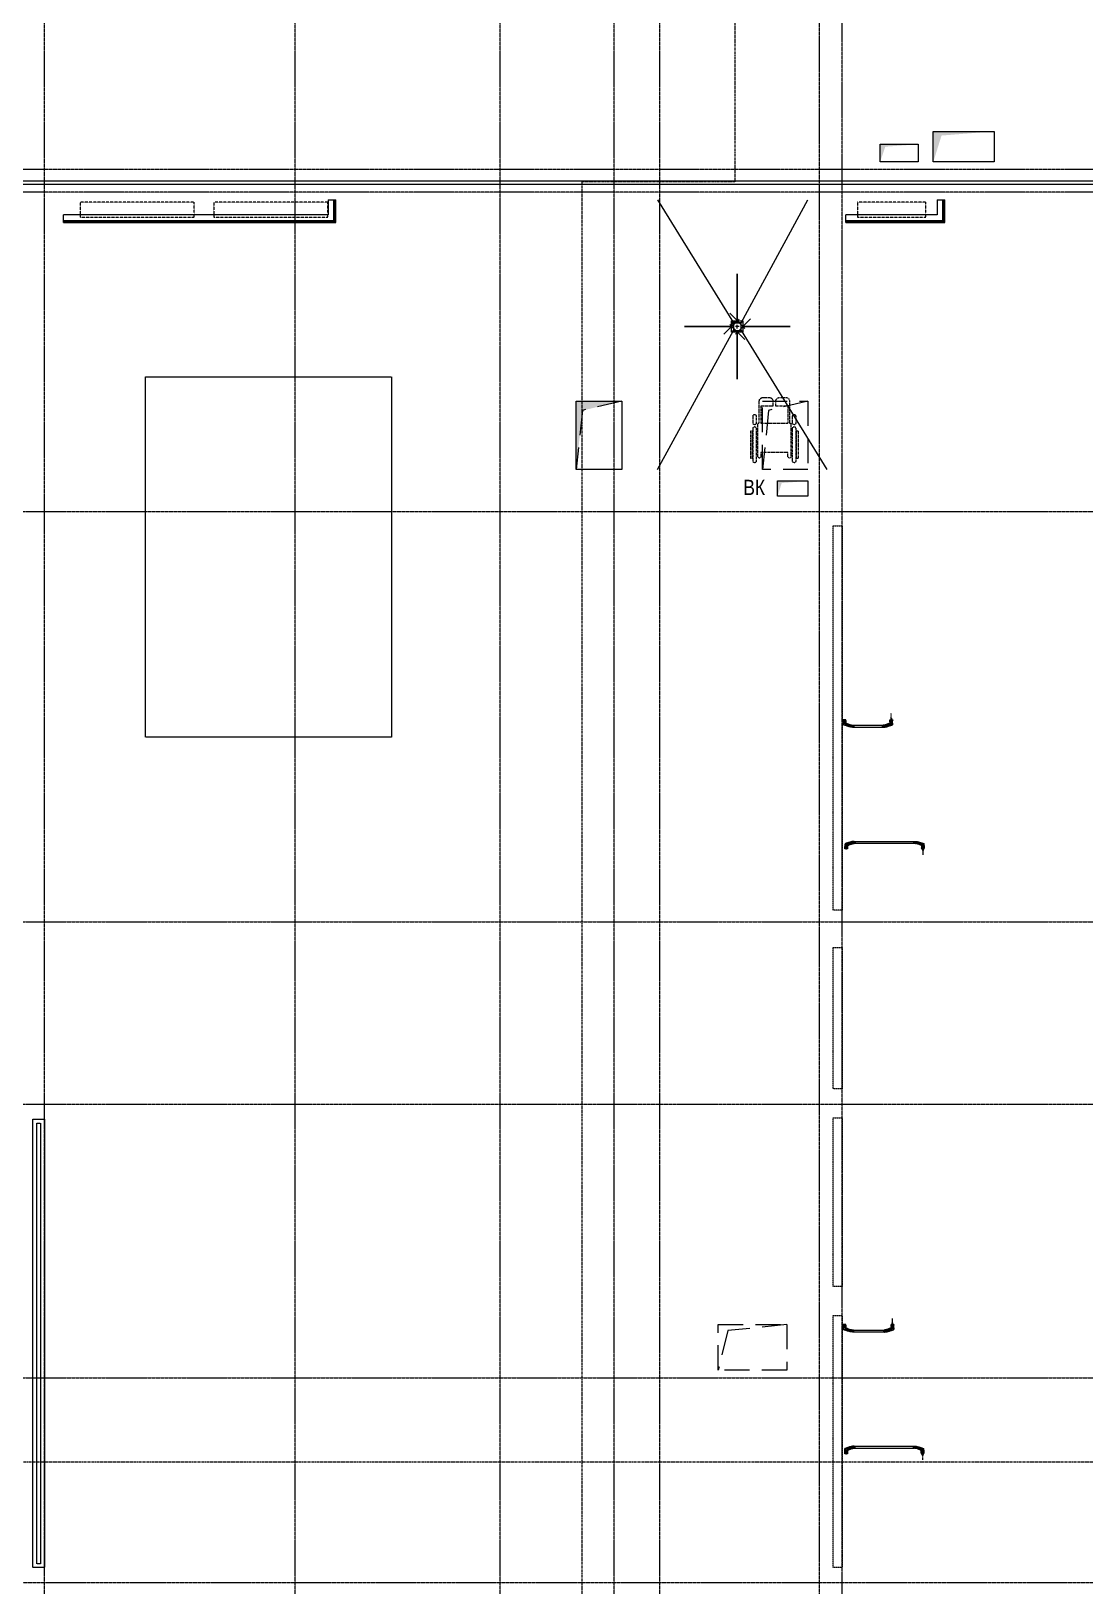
# Model space of a CAD drawing. Header units: millimetres. Extents: x -231292 to 573618, y -153144 to 564035.
# Drawn here: x -133450 to -119580, y 237355 to 257815 of the extents above; entities that cross this region are included whole.
import ezdxf

# ---------------------------------------------------------------- set-up
doc = ezdxf.new("R2010")
doc.units = ezdxf.units.MM
for name, pattern in [('( Hidden )', [0.375, 0.25, -0.125]), ('CENTER2', [28.575, 19.05, -3.175, 3.175, -3.175]), ('CENTERLINE', [30, 12, -1.5, 3, -1.5, 12]), ('DASHED', [19.05, 12.7, -6.35]), ('HIDDEN', [9.525, 6.35, -3.175]), ('HIDDEN2', [4.7625, 3.175, -1.5875])]:
    doc.linetypes.add(name, pattern=pattern)
doc.layers.get('0').update_dxf_attribs({"color": 250})
for name, color, linetype, lineweight in [('АИ_Сантехника', 250, 'Continuous', 0), ('АР_Двери_внутренние_антипаника', 250, 'Continuous', 0), ('АР_Кровля_разуклонка', 250, 'Continuous', 9), ('АР_Отопительные приборы', 250, 'HIDDEN2', 0), ('АР_Разрезы марка', 250, 'Continuous', 13), ('АР_Сантехника_МГН', 250, 'Continuous', 0), ('АР_Стены кирпич_над проемом', 250, 'Continuous', 20), ('ВК_Шахты', 5, 'Continuous', 9), ('ДШ_КР', 130, 'Continuous', 35), ('Зашивки ГКЛ на всю высоту', 250, 'Continuous', 0), ('ОВ_Классы', 250, 'Continuous', 0), ('ОВ_Шахты', 250, 'Continuous', 5), ('ПБ_Шторы', 250, 'Continuous', 5), ('РД_Оси_100', 250, 'Continuous', 0), ('РД_Разуклонка к трапам', 124, 'Continuous', 0)]:
    doc.layers.add(name, color=color, linetype=linetype, lineweight=lineweight)
doc.styles.add('style1', font='ARIALN.TTF')
doc.dimstyles.new('scale_100', dxfattribs={"dimtxt": 200, "dimasz": 125, "dimexe": 60, "dimexo": 100, "dimgap": 30, "dimtad": 1, "dimdec": 0, "dimdsep": 46, "dimtxsty": 'style1', "dimblk": 'OBLIQUE', "dimcen": 150, "dimdle": 60, "dimclrd": 256, "dimclre": 256, "dimclrt": 256, "dimadec": 0, "dimazin": 0, "dimtfac": 1, "dimtdec": 0, "dimtmove": 1, "dimatfit": 3, "dimldrblk": 'OBLIQUE', "dimfxl": 1, "dimtolj": 1, "dimtzin": 0, "dimarcsym": 0})

# ---------------------------------------------------------------- blocks, each defined once
blk = doc.blocks.new('СОШ_2200_АР_ОСИ_М100_28.05.24')
at = {"layer": 'РД_Оси_100', "linetype": 'CENTER2'}
for p, q in [((88500, -6155), (88500, 139938.679)), ((91800, -6155), (91800, 139938.679)), ((94500, -6155), (94500, 139938.679)), ((96000, -6155), (96000, 139938.679)), ((-5954.958, 96300), (119910, 96300)), ((-5954.958, 90900), (119910, 90900)), ((-5954.958, 88500), (119910, 88500)), ((-5954.958, 84900), (119910, 84900)), ((119910, 82200), (-5954.958, 82200))]:
    blk.add_line(p, q, dxfattribs=at)
for points in [[(96600, -6155), (96600, 139938.679)], [(98700, -6194.98), (98700, 139538.679), (98550, 139938.679)], [(99000, -6195.83), (99000, 139538.679), (99150, 139938.679)], [(119910, 100950), (119410, 100800), (-5454.958, 100800), (-5954.958, 100950)], [(119910, 100350), (119410, 100500), (-5454.958, 100500), (-5954.958, 100350)]]:
    blk.add_lwpolyline(points, dxfattribs=at)
blk = doc.blocks.new('otv')
at = {"linetype": 'Continuous'}
blk.add_lwpolyline([(0, -1), (0, 0), (1, 0), (1, -1)], close=True, dxfattribs=at)
blk.add_solid([(0, -1), (0, 0), (0.135, -0.137), (1, 0)], dxfattribs=at)
blk = doc.blocks.new('otv пунктир')
at = {"linetype": 'HIDDEN', "ltscale": 0.07}
blk.add_lwpolyline([(0, 0), (0, 1), (1, 1), (1, 0)], close=True, dxfattribs=at)
blk.add_lwpolyline([(0, 1), (0.135, 0.137), (1, 0)], dxfattribs=at)
blk = doc.blocks.new('UUNEW01NEW00')
at = {"layer": 'АР_Двери_внутренние_антипаника', "color": 1, "linetype": 'Continuous'}
for p, q in [((-9, 0), (-14, -2)), ((-9, 19), (-8, 20)), ((-9, 19), (-9, 19)), ((-9, 19), (-9, 19)), ((-9, 19), (-9, 19)), ((-9, 19), (-9, 19)), ((-9, 19), (-9, 18)), ((-9, 18), (-8, 18)), ((-9, 1), (-9, 1)), ((-9, 1), (-9, 1)), ((-9, 1), (-9, 1)), ((-9, 1), (-9, 0)), ((-9, 1), (-9, 1)), ((-9, 1), (-9, 1)), ((-9, 1), (-9, 1)), ((-9, 1), (-9, 0)), ((-8, 1), (-9, 1)), ((-9, 1), (-9, 1)), ((-9, 0), (-9, 0)), ((-9, 0), (-9, 0)), ((-8, 20), (-8, 20)), ((-8, 20), (-7, 20)), ((-8, 18), (-8, 16)), ((-8, 18), (-8, 18)), ((-8, 18), (-8, 18)), ((-7, 18), (-8, 18)), ((-8, 18), (-8, 18)), ((-8, 16), (-8, 14)), ((-8, 14), (-8, 12)), ((-8, 12), (-8, 10)), ((-8, 10), (-8, 8)), ((-8, 8), (-8, 6)), ((-8, 6), (-8, 5)), ((-8, 5), (-8, 3)), ((-8, 3), (-7, 2)), ((-8, 1), (-8, 2)), ((-8, 1), (-8, 0)), ((-8, 0), (-8, 1)), ((-8, 1), (-8, 1)), ((-8, 0), (-8, 0)), ((-8, 0), (-8, 0)), ((-8, 0), (-8, 0)), ((-8, 0), (-7, 0)), ((-7, 0), (-8, 0)), ((-8, 0), (-8, 0)), ((-7, 24), (-7, 20)), ((-7, 20), (7, 20)), ((-7, 20), (-7, 18)), ((-7, 20), (-7, 20)), ((7, 18), (-7, 18)), ((-7, 18), (-7, 18)), ((-7, 18), (-7, 18)), ((-7, 18), (-7, 18)), ((-7, 18), (-7, 18)), ((-7, 2), (-7, 0)), ((-7, 0), (7, 0)), ((-7, 0), (7, 0)), ((-3, 16), (-5, 16)), ((-5, 16), (-4, 15)), ((-3, 16), (-5, 16)), ((-5, 16), (-5, 16)), ((-3, 15), (-4, 16)), ((-4, 16), (-3, 15)), ((-3, 15), (-4, 15)), ((-3, 15), (-4, 15)), ((-3, 15), (-4, 15)), ((-4, 15), (-4, 14)), ((-4, 15), (-4, 15)), ((-4, 15), (-3, 15)), ((-4, 14), (-3, 14)), ((-2, 16), (-3, 16)), ((-2, 16), (-3, 16)), ((-3, 15), (-2, 15)), ((-3, 15), (-3, 15)), ((-3, 14), (-3, 15)), ((-3, 15), (-3, 15)), ((-3, 15), (-3, 15)), ((-3, 15), (-3, 15)), ((-3, 15), (-3, 15)), ((-3, 15), (-3, 15)), ((-3, 14), (-3, 15)), ((-3, 15), (-3, 15)), ((-3, 15), (-3, 15)), ((-3, 15), (-3, 15)), ((-3, 15), (-3, 15)), ((-3, 15), (-3, 15)), ((-3, 15), (-3, 15)), ((-3, 15), (-3, 15)), ((-3, 14), (-3, 14)), ((-3, 14), (-3, 14)), ((-3, 14), (-3, 14)), ((-3, 14), (-3, 14)), ((-3, 14), (-3, 14)), ((-3, 14), (-3, 14)), ((-3, 14), (-3, 14)), ((-3, 14), (-3, 14)), ((-3, 14), (-3, 14)), ((-3, 14), (-3, 14)), ((-3, 14), (-3, 14)), ((-3, 14), (-3, 14)), ((-3, 14), (-3, 14)), ((-3, 14), (-3, 14)), ((-3, 14), (-3, 14)), ((-3, 14), (-3, 14)), ((-3, 14), (-3, 14)), ((-3, 14), (-3, 14)), ((-3, 14), (-3, 14)), ((-3, 14), (-3, 14)), ((-3, 14), (-3, 14)), ((-3, 14), (-3, 14)), ((-3, 14), (-3, 14)), ((-3, 14), (-3, 14)), ((-3, 14), (-3, 14)), ((-3, 14), (-3, 14)), ((-3, 14), (-3, 14)), ((-3, 14), (-3, 14)), ((-3, 14), (-3, 14)), ((-3, 14), (-3, 14)), ((-3, 14), (-3, 14)), ((-3, 14), (-3, 14)), ((-3, 14), (-3, 14)), ((-3, 14), (-3, 14)), ((-3, 14), (-3, 14)), ((-3, 14), (-3, 14)), ((-3, 14), (-3, 14)), ((-3, 14), (-3, 14)), ((-3, 14), (-3, 14)), ((-3, 14), (-3, 14)), ((-3, 14), (-3, 14)), ((-3, 14), (-3, 14)), ((-3, 14), (-3, 14)), ((-3, 14), (-3, 14)), ((-3, 14), (-3, 14)), ((-3, 14), (-3, 14)), ((-3, 14), (-3, 14)), ((-3, 14), (-3, 14)), ((-1, 15), (-2, 16)), ((-1, 16), (-2, 16)), ((-2, 15), (-1, 15)), ((-2, 15), (-2, 15)), ((-2, 15), (-2, 15)), ((-2, 15), (-2, 15)), ((-2, 15), (-2, 15)), ((-2, 15), (-2, 15)), ((-2, 15), (-2, 14)), ((-1, 15), (-2, 15)), ((-2, 15), (-2, 15)), ((-2, 15), (-2, 15)), ((-2, 15), (-2, 15)), ((-2, 15), (-2, 15)), ((-2, 15), (-2, 15)), ((-2, 15), (-2, 15)), ((-2, 15), (-2, 15)), ((-2, 15), (-2, 14)), ((-2, 15), (-2, 15)), ((-1, 15), (-2, 15)), ((-2, 14), (-2, 14)), ((-2, 14), (-2, 14)), ((-2, 14), (-2, 14)), ((-2, 14), (-2, 14)), ((-2, 14), (-2, 14)), ((-2, 14), (-2, 14)), ((-2, 14), (-2, 14)), ((-2, 14), (-2, 14)), ((-2, 14), (-2, 14)), ((-2, 14), (-2, 14)), ((-2, 14), (-2, 14)), ((-2, 14), (-2, 14)), ((-2, 14), (-2, 14)), ((-2, 14), (-2, 14)), ((-2, 14), (-1, 14)), ((-2, 14), (-2, 14)), ((-2, 14), (-2, 14)), ((-2, 14), (-2, 14)), ((-2, 14), (-2, 14)), ((-2, 14), (-2, 14)), ((-2, 14), (-2, 14)), ((-2, 14), (-2, 14)), ((-2, 14), (-2, 14)), ((-2, 14), (-2, 14)), ((-2, 14), (-2, 14)), ((-2, 14), (-2, 14)), ((-2, 14), (-1, 14)), ((-2, 14), (-2, 14)), ((-2, 14), (-2, 14)), ((-2, 14), (-2, 14)), ((-2, 14), (-2, 14)), ((-2, 14), (-2, 14)), ((-2, 14), (-2, 14)), ((-2, 14), (-2, 14)), ((-2, 14), (-2, 14)), ((-2, 14), (-2, 14)), ((-2, 14), (-2, 14)), ((-2, 14), (-2, 14)), ((-2, 14), (-2, 14)), ((-2, 14), (-2, 14)), ((-2, 14), (-2, 14)), ((-2, 14), (-2, 14)), ((-2, 14), (-2, 14)), ((-1, 14), (-2, 14)), ((-2, 14), (-2, 14)), ((-2, 14), (-2, 14)), ((-2, 14), (-2, 14)), ((-2, 14), (-2, 14)), ((-2, 14), (-2, 14)), ((-2, 14), (-1, 14)), ((-2, 14), (-2, 14)), ((-2, 14), (-2, 14)), ((-2, 14), (-2, 14)), ((-2, 14), (-2, 14)), ((-2, 14), (-2, 14)), ((-2, 14), (-2, 14)), ((-2, 14), (-2, 14)), ((-2, 14), (-2, 14)), ((-2, 14), (-2, 14)), ((-2, 14), (-2, 14)), ((-1, 16), (-1, 15)), ((0, 16), (-1, 15)), ((-1, 15), (0, 16)), ((0, 16), (-1, 16)), ((0, 15), (-1, 15)), ((0, 15), (-1, 15)), ((-1, 14), (-1, 15)), ((-1, 15), (-1, 15)), ((-1, 15), (-1, 15)), ((-1, 15), (-1, 15)), ((-1, 15), (-1, 15)), ((-1, 15), (-1, 14)), ((-1, 14), (-1, 15)), ((-1, 15), (-1, 15)), ((-1, 15), (-1, 15)), ((-1, 15), (-1, 15)), ((-1, 15), (-1, 15)), ((-1, 15), (-1, 15)), ((-1, 15), (-1, 15)), ((-1, 14), (-1, 14)), ((-1, 14), (-1, 14)), ((-1, 14), (-1, 14)), ((-1, 14), (-1, 14)), ((-1, 14), (-1, 14)), ((-1, 14), (-1, 14)), ((-1, 14), (-1, 14)), ((-1, 14), (-1, 14)), ((-1, 14), (-1, 14)), ((-1, 14), (-1, 14)), ((-1, 14), (-1, 14)), ((-1, 14), (-1, 14)), ((-1, 14), (-1, 14)), ((-1, 14), (-1, 14)), ((-1, 14), (-1, 14)), ((-1, 14), (-1, 14)), ((-1, 14), (-1, 14)), ((-1, 14), (-1, 14)), ((-1, 14), (-1, 14)), ((-1, 14), (-1, 14)), ((-1, 14), (-1, 14)), ((-1, 14), (-1, 14)), ((-1, 14), (-1, 14)), ((-1, 14), (-1, 14)), ((-1, 14), (-1, 14)), ((-1, 14), (-1, 14)), ((-1, 14), (-1, 14)), ((-1, 14), (-1, 14)), ((-1, 14), (-1, 14)), ((-1, 14), (-1, 14)), ((-1, 14), (0, 14)), ((-1, 14), (-1, 14)), ((0, 16), (1, 15)), ((1, 15), (0, 16)), ((0, 16), (0, 16)), ((1, 16), (0, 16)), ((0, 15), (0, 15)), ((0, 14), (0, 15)), ((0, 15), (0, 15)), ((0, 15), (0, 15)), ((0, 15), (0, 15)), ((0, 15), (0, 15)), ((0, 14), (0, 15)), ((0, 15), (0, 15)), ((0, 15), (0, 15)), ((0, 15), (0, 15)), ((0, 15), (0, 15)), ((0, 15), (0, 15)), ((0, 15), (0, 15)), ((0, 15), (0, 15)), ((0, 14), (0, 14)), ((0, 14), (0, 14)), ((0, 14), (0, 14)), ((0, 14), (0, 14)), ((0, 14), (0, 14)), ((0, 14), (0, 14)), ((0, 14), (0, 14)), ((0, 14), (0, 14)), ((0, 14), (0, 14)), ((0, 14), (0, 14)), ((0, 14), (0, 14)), ((0, 14), (0, 14)), ((0, 14), (0, 14)), ((0, 14), (0, 14)), ((0, 14), (0, 14)), ((0, 14), (0, 14)), ((0, 14), (0, 14)), ((0, 14), (0, 14)), ((0, 14), (0, 14)), ((0, 14), (0, 14)), ((0, 14), (0, 14)), ((0, 14), (0, 14)), ((0, 14), (0, 14)), ((0, 14), (0, 14)), ((0, 14), (0, 14)), ((0, 14), (0, 14)), ((0, 14), (0, 14)), ((0, 14), (0, 14)), ((0, 14), (0, 14)), ((0, 14), (0, 14)), ((0, 14), (0, 14)), ((0, 14), (0, 14)), ((0, 14), (0, 14)), ((0, 14), (0, 14)), ((0, 14), (0, 14)), ((0, 14), (0, 14)), ((0, 14), (0, 14)), ((0, 14), (0, 14)), ((0, 14), (0, 14)), ((0, 14), (0, 14)), ((0, 14), (0, 14)), ((0, 14), (0, 14)), ((0, 14), (0, 14)), ((0, 14), (0, 14)), ((0, 14), (0, 14)), ((0, 14), (0, 14)), ((0, 14), (0, 14)), ((0, 14), (0, 14)), ((1, 16), (1, 15)), ((2, 16), (1, 15)), ((2, 16), (1, 16)), ((1, 15), (2, 15)), ((1, 15), (1, 15)), ((1, 15), (1, 15)), ((2, 14), (1, 15)), ((1, 15), (1, 15)), ((1, 15), (1, 14)), ((1, 15), (1, 15)), ((2, 14), (1, 15)), ((1, 14), (1, 14)), ((1, 14), (1, 14)), ((1, 14), (1, 14)), ((1, 14), (1, 14)), ((1, 14), (2, 14)), ((3, 16), (2, 16)), ((3, 16), (2, 16)), ((2, 15), (3, 15)), ((2, 15), (2, 14)), ((3, 15), (2, 15)), ((2, 15), (2, 15)), ((2, 15), (2, 14)), ((3, 15), (2, 15)), ((2, 14), (2, 14)), ((2, 14), (2, 14)), ((2, 14), (2, 14)), ((2, 14), (2, 14)), ((2, 14), (2, 14)), ((2, 14), (3, 14)), ((2, 14), (2, 14)), ((2, 14), (2, 14)), ((3, 15), (4, 16)), ((4, 16), (3, 15)), ((5, 16), (3, 16)), ((5, 16), (3, 16)), ((4, 15), (3, 15)), ((3, 14), (3, 15)), ((3, 15), (3, 15)), ((3, 15), (3, 14)), ((4, 15), (3, 15)), ((3, 15), (3, 15)), ((3, 15), (3, 15)), ((3, 15), (4, 15)), ((3, 15), (3, 14)), ((4, 15), (3, 15)), ((3, 14), (4, 14)), ((3, 14), (3, 14)), ((3, 14), (3, 14)), ((3, 14), (4, 14)), ((4, 14), (3, 14)), ((3, 14), (4, 14)), ((3, 14), (3, 14)), ((3, 14), (3, 14)), ((4, 15), (5, 16)), ((4, 14), (4, 15)), ((4, 15), (4, 15)), ((4, 14), (4, 15)), ((4, 14), (4, 14)), ((4, 14), (4, 14)), ((4, 14), (4, 14)), ((4, 14), (4, 14)), ((5, 16), (5, 16)), ((7, 20), (7, 24)), ((7, 20), (7, 18)), ((7, 20), (7, 20)), ((7, 20), (8, 20)), ((8, 18), (7, 18)), ((7, 18), (7, 18)), ((7, 18), (7, 18)), ((7, 18), (7, 18)), ((7, 0), (8, 2)), ((7, -9), (7, 0)), ((8, 0), (7, 0)), ((8, 20), (8, 20)), ((8, 20), (9, 19)), ((8, 16), (8, 18)), ((8, 18), (8, 18)), ((8, 18), (8, 18)), ((8, 18), (9, 18)), ((8, 18), (8, 18)), ((8, 14), (8, 16)), ((8, 12), (8, 14)), ((8, 10), (8, 12)), ((8, 8), (8, 10)), ((8, 6), (8, 8)), ((8, 4), (8, 6)), ((8, 2), (8, 4)), ((8, 1), (8, 1)), ((8, 1), (8, 0)), ((8, 0), (8, 0)), ((9, 19), (9, 19)), ((9, 19), (9, 19)), ((9, 18), (9, 19)), ((9, 19), (9, 19)), ((9, 19), (9, 19)), ((-52, -12), (-52, -20)), ((-52, -20), (-52, -25)), ((-52, -25), (-48, -25)), ((-48, -12), (-48, -20)), ((-48, -12), (-48, -12)), ((-48, -20), (-46, -20)), ((-46, -20), (-48, -20)), ((-48, -20), (-48, -25)), ((-46, -20), (-44, -19)), ((-44, -20), (-46, -20)), ((-43, -11), (-45, -12)), ((-44, -19), (-43, -18)), ((-43, -20), (-44, -20)), ((-42, -11), (-43, -11)), ((-43, -18), (-41, -18)), ((-41, -20), (-43, -20)), ((-39, -11), (-42, -11)), ((-41, -18), (-39, -17)), ((-38, -19), (-41, -20)), ((-37, -10), (-39, -11)), ((-39, -17), (-36, -16)), ((-35, -19), (-38, -19)), ((-34, -9), (-37, -10)), ((-36, -16), (-34, -15)), ((-32, -18), (-35, -19)), ((-31, -8), (-34, -9)), ((-34, -15), (-30, -13)), ((-29, -17), (-32, -18)), ((-27, -6), (-31, -8)), ((-30, -13), (-27, -12)), ((-25, -15), (-29, -17)), ((-23, -5), (-27, -6)), ((-27, -12), (-23, -11)), ((-21, -14), (-25, -15)), ((-19, -3), (-23, -5)), ((-23, -11), (-19, -10)), ((-17, -12), (-21, -14)), ((-14, -2), (-19, -3)), ((-19, -10), (-14, -8)), ((-13, -11), (-17, -12)), ((-14, -8), (-9, -7)), ((-8, -9), (-13, -11)), ((-9, -4), (-9, 0)), ((-9, -7), (-9, -4)), ((-9, -7), (-9, -7)), ((-9, -8), (-9, -7)), ((-9, -7), (-9, -7)), ((-9, -7), (-9, -7)), ((-9, -7), (-9, -7)), ((-9, -7), (-8, -7)), ((-8, -9), (-9, -8)), ((-8, 0), (-8, -1)), ((-8, -1), (-8, -1)), ((-8, -1), (-8, -1)), ((-8, -1), (-8, -1)), ((-8, -1), (-8, -2)), ((-8, -2), (-8, -1)), ((-8, -1), (-8, -1)), ((-8, -8), (-8, -7)), ((-8, -7), (-8, -7)), ((-7, -7), (-8, -7)), ((-8, -7), (-8, -7)), ((-8, -7), (-8, -7)), ((-8, -7), (-8, -7)), ((-8, -7), (-8, -7)), ((-8, -7), (-8, -7)), ((-8, -7), (-8, -7)), ((-8, -7), (-8, -7)), ((-8, -7), (-8, -7)), ((-8, -7), (-8, -7)), ((-7, -8), (-8, -8)), ((-8, -9), (-8, -9)), ((-7, -9), (-8, -9)), ((-7, 0), (-7, -2)), ((-7, -2), (-7, -3)), ((-7, -3), (-7, -5)), ((-7, -5), (-7, -6)), ((-7, -6), (-7, -7)), ((-7, -7), (-7, -7)), ((-7, -7), (-7, -7)), ((-7, -7), (-7, -8)), ((-7, -8), (6, -11)), ((-7, -8), (-7, -8)), ((-7, -8), (-7, -9)), ((-7, -8), (-7, -8)), ((-7, -8), (-7, -8)), ((-7, -8), (-7, -8)), ((-7, -8), (-7, -8)), ((-7, -8), (-7, -8)), ((-7, -8), (-7, -8)), ((-7, -8), (-7, -8)), ((-7, -8), (-7, -8)), ((-7, -8), (-7, -8)), ((-7, -8), (-7, -8)), ((-7, -8), (-7, -8)), ((-7, -8), (-7, -8)), ((-7, -8), (-7, -8)), ((-7, -8), (-7, -8)), ((-7, -8), (-7, -8)), ((-7, -8), (-7, -8)), ((-7, -8), (-7, -8)), ((-7, -8), (-7, -8)), ((-7, -9), (-7, -9)), ((6, -11), (6, -10)), ((6, -11), (6, -10)), ((6, -10), (7, -10)), ((6, -11), (6, -11)), ((6, -11), (6, -11)), ((7, -9), (7, -9)), ((7, -9), (7, -9)), ((7, -9), (8, -9)), ((7, -10), (7, -9)), ((8, 0), (8, 0))]:
    blk.add_line(p, q, dxfattribs=at)
at = {"layer": 'АР_Двери_внутренние_антипаника', "color": 40, "linetype": 'Continuous'}
for p, q in [((-9, 1), (-13, 0)), ((-9, 24), (9, 24)), ((-9, 19), (-9, 24)), ((-9, 18), (-9, 19)), ((-9, 17), (-9, 18)), ((-8, 2), (-9, 17)), ((-8, 2), (-9, 1)), ((8, 0), (8, -4)), ((9, 24), (9, 19)), ((-53, -19), (-53, -12)), ((-53, -25), (-53, -19)), ((-48, -12), (-52, -12)), ((-52, -25), (-48, -25)), ((-48, -12), (-46, -12)), ((-48, -25), (-45, -25)), ((-45, -12), (-46, -12)), ((-44, -12), (-45, -12)), ((-45, -25), (-44, -25)), ((-42, -11), (-44, -12)), ((-44, -25), (-44, -25)), ((-44, -25), (-43, -25)), ((-43, -25), (-42, -25)), ((-40, -10), (-42, -11)), ((-42, -25), (-42, -25)), ((-42, -25), (-41, -25)), ((-41, -25), (-39, -24)), ((-38, -10), (-40, -10)), ((-39, -24), (-38, -24)), ((-36, -9), (-38, -10)), ((-38, -24), (-36, -24)), ((-34, -8), (-36, -9)), ((-36, -24), (-35, -23)), ((-35, -23), (-34, -23)), ((-32, -7), (-34, -8)), ((-34, -23), (-33, -23)), ((-33, -23), (-32, -22)), ((-30, -7), (-32, -7)), ((-32, -22), (-30, -22)), ((-28, -6), (-30, -7)), ((-30, -22), (-28, -21)), ((-26, -5), (-28, -6)), ((-28, -21), (-26, -21)), ((-23, -4), (-26, -5)), ((-26, -21), (-23, -20)), ((-20, -3), (-23, -4)), ((-23, -20), (-20, -19)), ((-17, -1), (-20, -3)), ((-20, -19), (-18, -18)), ((-18, -18), (-15, -17)), ((-13, 0), (-17, -1)), ((-15, -17), (-12, -16)), ((-12, -16), (-8, -15)), ((-8, -15), (-4, -14)), ((-4, -14), (0, -13)), ((0, -13), (5, -11)), ((5, -11), (6, -11)), ((6, -10), (7, -10)), ((6, -11), (6, -10)), ((7, -10), (8, -9)), ((8, -4), (8, -9)), ((8, -9), (8, -9)), ((8, -9), (8, -9))]:
    blk.add_line(p, q, dxfattribs=at)
at = {"layer": 'АР_Двери_внутренние_антипаника', "color": 1, "linetype": 'CENTERLINE'}
blk.add_line((0, 4), (0, 26), dxfattribs=at)
at = {"layer": 'АР_Двери_внутренние_антипаника', "color": 1, "linetype": 'HIDDEN'}
for p, q in [((-60, -14), (-53, -14)), ((-60, -14), (-60, -23)), ((-60, -23), (-53, -23)), ((-54, -18), (-54, -14)), ((-54, -14), (-53, -14)), ((-54, -18), (-53, -18))]:
    blk.add_line(p, q, dxfattribs=at)
at = {"layer": 'АР_Двери_внутренние_антипаника', "color": 1, "linetype": 'Continuous'}
blk.add_arc((491, 29), 500, 183.3082, 184.1216, dxfattribs=at)
at = {"layer": 'АР_Двери_внутренние_антипаника', "color": 40, "linetype": 'Continuous'}
for centre, radius, start, end in [((-491, 28), 500, 356.9219, 359.0377), ((-52, -12), 0.5, 90, 180), ((-52, -25), 0.5, 180, 270)]:
    blk.add_arc(centre, radius, start, end, dxfattribs=at)
at = {"layer": 'АР_Двери_внутренние_антипаника', "color": 1, "linetype": 'Continuous'}
blk.add_point((0, 0), dxfattribs=at)
blk = doc.blocks.new('66NEW00')
at = {"layer": 'АР_Двери_внутренние_антипаника', "color": 40, "linetype": 'Continuous'}
for p, q in [((9, 0), (-9, 0)), ((-9, 0), (-9, -5)), ((9, -5), (9, 0)), ((-8, -23), (-8, -28)), ((-8, -28), (-8, -33)), ((-8, -33), (-8, -33)), ((-7, -34), (-8, -33)), ((-8, -33), (-8, -33)), ((-6, -34), (-7, -34)), ((-6, -35), (-6, -34)), ((-5, -35), (-6, -35)), ((0, -37), (-5, -35)), ((4, -38), (0, -37)), ((8, -39), (4, -38)), ((8, -22), (9, -7)), ((8, -22), (9, -23)), ((12, -40), (8, -39)), ((9, -6), (9, -5)), ((9, -7), (9, -6)), ((9, -23), (13, -24)), ((15, -41), (12, -40)), ((13, -24), (17, -25)), ((18, -42), (15, -41)), ((17, -25), (20, -27)), ((20, -43), (18, -42)), ((20, -27), (23, -28)), ((23, -44), (20, -43)), ((23, -28), (26, -29)), ((26, -45), (23, -44)), ((26, -29), (28, -30)), ((28, -45), (26, -45)), ((28, -30), (30, -31)), ((30, -46), (28, -45)), ((30, -31), (32, -31)), ((32, -46), (30, -46)), ((32, -31), (34, -32)), ((33, -47), (32, -46)), ((34, -47), (33, -47)), ((34, -32), (36, -33)), ((35, -47), (34, -47)), ((36, -48), (35, -47)), ((36, -33), (38, -34)), ((38, -48), (36, -48)), ((38, -34), (40, -34)), ((39, -48), (38, -48)), ((41, -49), (39, -48)), ((40, -34), (42, -35)), ((42, -49), (41, -49)), ((42, -35), (44, -36)), ((43, -49), (42, -49)), ((42, -49), (42, -49)), ((44, -49), (43, -49)), ((44, -36), (45, -36)), ((45, -49), (44, -49)), ((44, -49), (44, -49)), ((45, -36), (46, -36)), ((48, -49), (45, -49)), ((48, -36), (46, -36)), ((48, -36), (52, -36)), ((52, -49), (48, -49)), ((53, -43), (53, -36)), ((53, -49), (53, -43))]:
    blk.add_line(p, q, dxfattribs=at)
at = {"layer": 'АР_Двери_внутренние_антипаника', "color": 1, "linetype": 'Continuous'}
for p, q in [((-7, -4), (-7, 0)), ((7, 0), (7, -4)), ((-8, -4), (-9, -4)), ((-9, -4), (-9, -5)), ((-9, -5), (-9, -5)), ((-9, -6), (-9, -5)), ((-9, -5), (-9, -5)), ((-9, -5), (-9, -5)), ((-8, -6), (-9, -6)), ((-7, -4), (-8, -4)), ((-8, -4), (-8, -4)), ((-8, -8), (-8, -6)), ((-8, -6), (-8, -6)), ((-8, -6), (-8, -6)), ((-8, -6), (-8, -6)), ((-8, -6), (-7, -6)), ((-8, -10), (-8, -8)), ((-8, -12), (-8, -10)), ((-8, -14), (-8, -12)), ((-8, -16), (-8, -14)), ((-8, -18), (-8, -16)), ((-8, -20), (-8, -18)), ((-8, -22), (-8, -20)), ((-7, -24), (-8, -22)), ((-8, -23), (-8, -23)), ((-8, -23), (-8, -24)), ((-8, -24), (-8, -24)), ((-8, -24), (-7, -24)), ((-8, -24), (-8, -24)), ((-7, -33), (-8, -33)), ((7, -4), (-7, -4)), ((-7, -4), (-7, -6)), ((-7, -4), (-7, -4)), ((-7, -6), (7, -6)), ((-7, -6), (-7, -6)), ((-7, -6), (-7, -6)), ((-7, -6), (-7, -6)), ((7, -24), (-7, -24)), ((7, -24), (-7, -24)), ((-7, -33), (-7, -24)), ((-7, -33), (-7, -33)), ((-7, -33), (-7, -33)), ((-7, -34), (-7, -33)), ((-6, -34), (-7, -34)), ((7, -32), (-6, -35)), ((-6, -35), (-6, -34)), ((-6, -34), (-6, -34)), ((-6, -35), (-6, -34)), ((-6, -35), (-6, -35)), ((7, -4), (7, -6)), ((8, -4), (7, -4)), ((7, -4), (7, -4)), ((7, -6), (7, -6)), ((7, -6), (7, -6)), ((7, -6), (7, -6)), ((7, -6), (7, -6)), ((7, -6), (8, -6)), ((8, -21), (7, -22)), ((7, -22), (7, -24)), ((7, -24), (7, -26)), ((8, -24), (7, -24)), ((7, -24), (8, -24)), ((7, -26), (7, -27)), ((7, -27), (7, -29)), ((7, -29), (7, -30)), ((7, -30), (7, -31)), ((7, -31), (7, -31)), ((7, -31), (8, -31)), ((7, -31), (7, -31)), ((7, -31), (7, -32)), ((7, -32), (7, -32)), ((7, -32), (8, -32)), ((7, -32), (7, -33)), ((7, -32), (7, -32)), ((7, -32), (7, -32)), ((7, -32), (7, -32)), ((7, -32), (7, -32)), ((7, -32), (7, -32)), ((7, -32), (7, -32)), ((7, -32), (7, -32)), ((7, -32), (7, -32)), ((7, -32), (7, -32)), ((7, -32), (7, -32)), ((7, -32), (7, -32)), ((7, -32), (7, -32)), ((7, -32), (7, -32)), ((7, -32), (7, -32)), ((7, -32), (7, -32)), ((7, -32), (7, -32)), ((7, -32), (7, -32)), ((7, -32), (7, -32)), ((7, -33), (7, -33)), ((7, -33), (8, -33)), ((9, -4), (8, -4)), ((8, -4), (8, -4)), ((8, -6), (8, -8)), ((9, -6), (8, -6)), ((8, -6), (8, -6)), ((8, -6), (8, -6)), ((8, -6), (8, -6)), ((8, -8), (8, -10)), ((8, -10), (8, -12)), ((8, -12), (8, -14)), ((8, -14), (8, -16)), ((8, -16), (8, -18)), ((8, -18), (8, -19)), ((8, -19), (8, -21)), ((8, -23), (8, -22)), ((8, -23), (9, -23)), ((8, -23), (8, -24)), ((8, -24), (8, -23)), ((8, -23), (8, -23)), ((8, -24), (8, -24)), ((8, -24), (8, -25)), ((8, -24), (8, -24)), ((8, -24), (8, -24)), ((8, -24), (8, -24)), ((8, -25), (8, -25)), ((8, -25), (8, -25)), ((8, -25), (8, -25)), ((8, -25), (8, -25)), ((8, -25), (8, -25)), ((8, -25), (8, -25)), ((8, -32), (8, -31)), ((8, -31), (8, -31)), ((8, -31), (8, -31)), ((8, -31), (8, -31)), ((9, -31), (8, -31)), ((8, -31), (8, -31)), ((8, -31), (8, -31)), ((8, -31), (8, -31)), ((8, -31), (8, -31)), ((8, -31), (8, -31)), ((8, -31), (8, -31)), ((8, -31), (8, -31)), ((8, -33), (9, -32)), ((8, -33), (13, -35)), ((8, -33), (8, -33)), ((9, -5), (9, -4)), ((9, -5), (9, -5)), ((9, -5), (9, -5)), ((9, -5), (9, -5)), ((9, -5), (9, -6)), ((9, -23), (9, -23)), ((9, -23), (9, -23)), ((9, -23), (9, -23)), ((9, -23), (9, -24)), ((9, -23), (9, -23)), ((9, -23), (9, -23)), ((9, -23), (9, -23)), ((9, -23), (9, -24)), ((9, -23), (9, -23)), ((9, -24), (14, -26)), ((9, -28), (9, -24)), ((9, -24), (9, -24)), ((9, -24), (9, -24)), ((9, -31), (9, -28)), ((14, -32), (9, -31)), ((9, -31), (9, -31)), ((9, -32), (9, -31)), ((9, -31), (9, -31)), ((9, -31), (9, -31)), ((9, -31), (9, -31)), ((13, -35), (17, -36)), ((14, -26), (19, -27)), ((19, -34), (14, -32)), ((17, -36), (21, -38)), ((19, -27), (23, -29)), ((23, -35), (19, -34)), ((21, -38), (25, -39)), ((23, -29), (27, -30)), ((27, -36), (23, -35)), ((25, -39), (29, -41)), ((27, -30), (31, -32)), ((30, -37), (27, -36)), ((29, -41), (32, -42)), ((34, -39), (30, -37)), ((31, -32), (34, -33)), ((32, -42), (35, -42)), ((34, -33), (37, -34)), ((36, -40), (34, -39)), ((35, -42), (38, -43)), ((39, -41), (36, -40)), ((37, -34), (39, -35)), ((38, -43), (41, -44)), ((39, -35), (42, -35)), ((41, -42), (39, -41)), ((43, -42), (41, -42)), ((41, -44), (43, -44)), ((42, -35), (43, -35)), ((43, -35), (45, -36)), ((44, -43), (43, -42)), ((43, -44), (44, -44)), ((46, -44), (44, -43)), ((44, -44), (46, -44)), ((48, -44), (46, -44)), ((46, -44), (48, -44)), ((48, -36), (48, -44)), ((48, -36), (48, -36)), ((48, -44), (48, -49)), ((52, -49), (48, -49)), ((52, -36), (52, -44)), ((52, -44), (52, -49))]:
    blk.add_line(p, q, dxfattribs=at)
at = {"layer": 'АР_Двери_внутренние_антипаника', "color": 1, "linetype": 'CENTERLINE'}
blk.add_line((0, -20), (0, 2), dxfattribs=at)
at = {"layer": 'АР_Двери_внутренние_антипаника', "color": 1, "linetype": 'HIDDEN'}
for p, q in [((60, -38), (53, -38)), ((54, -38), (53, -38)), ((54, -42), (53, -42)), ((60, -47), (53, -47)), ((54, -42), (54, -38)), ((60, -38), (60, -47))]:
    blk.add_line(p, q, dxfattribs=at)
at = {"layer": 'АР_Двери_внутренние_антипаника', "color": 40, "linetype": 'Continuous'}
for centre, radius, start, end in [((491, 4), 500, 180.9623, 183.0781), ((52, -36), 0.5, 0, 90), ((52, -49), 0.5, 270, 0)]:
    blk.add_arc(centre, radius, start, end, dxfattribs=at)
at = {"layer": 'АР_Двери_внутренние_антипаника', "color": 1, "linetype": 'Continuous'}
blk.add_arc((-491, 5), 500, 355.8784, 356.6918, dxfattribs=at)
blk.add_point((0, 0), dxfattribs=at)
blk = doc.blocks.new('*U604')
at = {"layer": 'АР_Двери_внутренние_антипаника', "color": 1, "linetype": 'HIDDEN'}
for p, q in [((4, 8), (-4, 8)), ((-4, 0), (-4, 8)), ((4, 0), (4, 8))]:
    blk.add_line(p, q, dxfattribs=at)
at = {"layer": 'АР_Двери_внутренние_антипаника', "color": 40, "linetype": 'Continuous'}
for p, q in [((-4, 0), (-4, -22)), ((4, 0), (4, -22)), ((899, 97), (106, 97)), ((899, 73), (106, 73))]:
    blk.add_line(p, q, dxfattribs=at)
at = {"layer": 'АР_Двери_внутренние_антипаника', "color": 1, "linetype": 'Continuous'}
for p, q in [((-1, -22), (-4, 0)), ((4, 0), (1, -22))]:
    blk.add_line(p, q, dxfattribs=at)
at = {"layer": 'АР_Двери_внутренние_антипаника', "color": 1, "linetype": 'CENTERLINE'}
blk.add_line((0, -4), (0, -80), dxfattribs=at)
at = {"layer": 'АР_Двери_внутренние_антипаника', "xscale": 2, "yscale": 2, "zscale": 2, "rotation": 180}
for name, p in [('UUNEW01NEW00', (0, 48)), ('66NEW00', (1005, 0))]:
    blk.add_blockref(name, p, dxfattribs=at)
blk = doc.blocks.new('*U603')
at = {"layer": 'АР_Двери_внутренние_антипаника', "color": 1, "linetype": 'HIDDEN'}
for p, q in [((4, 8), (-4, 8)), ((-4, 0), (-4, 8)), ((4, 0), (4, 8))]:
    blk.add_line(p, q, dxfattribs=at)
at = {"layer": 'АР_Двери_внутренние_антипаника', "color": 40, "linetype": 'Continuous'}
for p, q in [((-4, 0), (-4, -22)), ((4, 0), (4, -22)), ((527, 97), (106, 97)), ((527, 73), (106, 73))]:
    blk.add_line(p, q, dxfattribs=at)
at = {"layer": 'АР_Двери_внутренние_антипаника', "color": 1, "linetype": 'Continuous'}
for p, q in [((-1, -22), (-4, 0)), ((4, 0), (1, -22))]:
    blk.add_line(p, q, dxfattribs=at)
at = {"layer": 'АР_Двери_внутренние_антипаника', "color": 1, "linetype": 'CENTERLINE'}
blk.add_line((0, -4), (0, -80), dxfattribs=at)
at = {"layer": 'АР_Двери_внутренние_антипаника', "xscale": 2, "yscale": 2, "zscale": 2, "rotation": 180}
for name, p in [('UUNEW01NEW00', (0, 48)), ('66NEW00', (633, 0))]:
    blk.add_blockref(name, p, dxfattribs=at)
blk = doc.blocks.new('*U671')
at = {"layer": 'АР_Двери_внутренние_антипаника', "color": 1, "linetype": 'HIDDEN'}
for p, q in [((4, 8), (-4, 8)), ((-4, 0), (-4, 8)), ((4, 0), (4, 8))]:
    blk.add_line(p, q, dxfattribs=at)
at = {"layer": 'АР_Двери_внутренние_антипаника', "color": 40, "linetype": 'Continuous'}
for p, q in [((-4, 0), (-4, -22)), ((4, 0), (4, -22)), ((903, 97), (106, 97)), ((903, 73), (106, 73))]:
    blk.add_line(p, q, dxfattribs=at)
at = {"layer": 'АР_Двери_внутренние_антипаника', "color": 1, "linetype": 'Continuous'}
for p, q in [((-1, -22), (-4, 0)), ((4, 0), (1, -22))]:
    blk.add_line(p, q, dxfattribs=at)
at = {"layer": 'АР_Двери_внутренние_антипаника', "color": 1, "linetype": 'CENTERLINE'}
blk.add_line((0, -4), (0, -80), dxfattribs=at)
at = {"layer": 'АР_Двери_внутренние_антипаника', "xscale": 2, "yscale": 2, "zscale": 2, "rotation": 180}
for name, p in [('UUNEW01NEW00', (0, 48)), ('66NEW00', (1009, 0))]:
    blk.add_blockref(name, p, dxfattribs=at)
blk = doc.blocks.new('*U672')
at = {"layer": 'АР_Двери_внутренние_антипаника', "color": 1, "linetype": 'HIDDEN'}
for p, q in [((4, 8), (-4, 8)), ((-4, 0), (-4, 8)), ((4, 0), (4, 8))]:
    blk.add_line(p, q, dxfattribs=at)
at = {"layer": 'АР_Двери_внутренние_антипаника', "color": 40, "linetype": 'Continuous'}
for p, q in [((-4, 0), (-4, -22)), ((4, 0), (4, -22)), ((509, 97), (106, 97)), ((509, 73), (106, 73))]:
    blk.add_line(p, q, dxfattribs=at)
at = {"layer": 'АР_Двери_внутренние_антипаника', "color": 1, "linetype": 'Continuous'}
for p, q in [((-1, -22), (-4, 0)), ((4, 0), (1, -22))]:
    blk.add_line(p, q, dxfattribs=at)
at = {"layer": 'АР_Двери_внутренние_антипаника', "color": 1, "linetype": 'CENTERLINE'}
blk.add_line((0, -4), (0, -80), dxfattribs=at)
at = {"layer": 'АР_Двери_внутренние_антипаника', "xscale": 2, "yscale": 2, "zscale": 2, "rotation": 180}
for name, p in [('UUNEW01NEW00', (0, 48)), ('66NEW00', (615, 0))]:
    blk.add_blockref(name, p, dxfattribs=at)
blk = doc.blocks.new('Коляска')
at = {"layer": 'АИ_Сантехника', "linetype": 'DASHED', "lineweight": 0}
for p, q in [((-311, 72), (-311, -274)), ((-291, -274), (-291, 72)), ((-280, 117), (-280, -318)), ((-240, -318), (-240, 117)), ((-218, 55), (-218, -385)), ((-178, 0), (-178, 55)), ((178, 0), (-178, 0)), ((178, 55), (178, 0)), ((218, -385), (218, 55)), ((240, 117), (240, -318)), ((280, -318), (280, 117)), ((291, 72), (291, -274)), ((311, -274), (311, 72)), ((-280, -383), (-280, -478)), ((-240, -478), (-240, -383)), ((-218, -385), (-199, -385)), ((-199, -385), (-199, -672)), ((-179, -607), (-179, -385)), ((-179, -385), (179, -385)), ((179, -385), (179, -607)), ((199, -672), (199, -385)), ((199, -385), (218, -385)), ((240, -383), (240, -478)), ((280, -478), (280, -383)), ((-19, -607), (-179, -607)), ((-19, -672), (-19, -607)), ((179, -607), (19, -607)), ((19, -607), (19, -672)), ((-149, -722), (-69, -722)), ((69, -722), (149, -722))]:
    blk.add_line(p, q, dxfattribs=at)
for centre, radius, start, end in [((-301, 72), 10, 0, 180), ((-260, 117), 20, 0, 180), ((-198, 55), 20, 0, 180), ((198, 55), 20, 0, 180), ((260, 117), 20, 0, 180), ((301, 72), 10, 0, 180), ((-301, -274), 10, 180, 0), ((-260, -318), 20, 180, 0), ((-260, -383), 20, 0, 180), ((260, -318), 20, 180, 0), ((260, -383), 20, 0, 180), ((301, -274), 10, 180, 0), ((-260, -478), 20, 180, 0), ((260, -478), 20, 180, 0), ((-149, -672), 50, 180, 270), ((-69, -672), 50, 270, 0), ((69, -672), 50, 180, 270), ((149, -672), 50, 270, 0)]:
    blk.add_arc(centre, radius, start, end, dxfattribs=at)
blk = doc.blocks.new('Bottom_R_1500')
at = {"layer": 'АР_Отопительные приборы'}
blk.add_lwpolyline([(-750, -100), (750, -100), (750, 100), (-750, 100)], close=True, dxfattribs=at)
blk = doc.blocks.new('Bottom_R_900')
at = {"layer": 'АР_Отопительные приборы'}
blk.add_lwpolyline([(-450, -100), (450, -100), (450, 100), (-450, 100)], close=True, dxfattribs=at)
blk = doc.blocks.new('_Oblique')
at = {"color": 0, "linetype": 'ByBlock', "lineweight": -2}
blk.add_line((-0.5, -0.5), (0.5, 0.5), dxfattribs=at)
blk = doc.blocks.new('A$Cd7e03b91')
at = {"layer": 'РД_Разуклонка к трапам', "lineweight": 0}
for p, q in [((-100, 100), (-150, 150)), ((-50, 0), (50, 0)), ((0, -50), (0, 50)), ((100, 100), (150, 150)), ((-100, -100), (-150, -150)), ((100, -100), (150, -150))]:
    blk.add_line(p, q, dxfattribs=at)
blk.add_lwpolyline([(-100, 100), (100, 100), (100, -100), (-100, -100), (-100, 100)], dxfattribs=at)
blk.add_lwpolyline([(-100, 100), (100, 100), (100, -100), (-100, -100), (-100, 100)], dxfattribs=at)

msp = doc.modelspace()

# ---------------------------------------------------------------- linework, layer by layer
at = {"layer": 'АР_Кровля_разуклонка', "linetype": 'HIDDEN', "lineweight": 0}
msp.add_lwpolyline([(-131944.956, 253265.168), (-128704.956, 253265.168), (-128704.956, 248525.168), (-131944.956, 248525.168)], close=True, dxfattribs=at)
at = {"layer": 'АР_Разрезы марка', "linetype": 'DASHED', "lineweight": 0}
msp.add_line((-103430.135, 238984.637), (-224293.848, 238984.637), dxfattribs=at)
msp.add_lwpolyline([(-124187.876, 292799.56), (-124187.876, 255831.734), (-126200.847, 255831.734), (-126200.847, 153225.483)], dxfattribs=at)
at = {"layer": 'АР_Стены кирпич_над проемом', "linetype": '( Hidden )', "lineweight": 0, "ltscale": 10}
for points in [[(-122894.956, 251305.786), (-122774.956, 251305.786), (-122774.956, 246245.168), (-122894.956, 246245.168)], [(-122894.956, 245755.786), (-122774.956, 245755.786), (-122774.956, 243895.168), (-122894.956, 243895.168)], [(-122894.956, 243513.535), (-122774.956, 243513.535), (-122774.956, 241295.167), (-122894.956, 241295.167)], [(-122894.955, 240914.311), (-122774.955, 240914.311), (-122774.955, 237595.167), (-122894.955, 237595.167)]]:
    msp.add_lwpolyline(points, close=True, dxfattribs=at)
at = {"layer": 'ДШ_КР', "lineweight": 0}
msp.add_lwpolyline([(-184374.956, 255845.168), (-106819.956, 255845.168), (-106819.956, 255795.168), (-184374.956, 255795.168)], close=True, dxfattribs=at)
at = {"layer": 'Зашивки ГКЛ на всю высоту', "color": 82, "linetype": 'Continuous', "lineweight": 0, "true_color": 0x21d605}
for p, q in [((-129540.617, 255595.167), (-129440.617, 255595.167)), ((-129540.617, 255595.167), (-129540.617, 255395.167)), ((-129465.617, 255595.167), (-129465.617, 255320.167)), ((-129465.617, 255320.167), (-129465.617, 255595.167)), ((-129453.117, 255595.167), (-129453.117, 255307.667)), ((-129453.117, 255307.667), (-129453.117, 255595.167)), ((-129440.617, 255295.167), (-129440.617, 255595.167)), ((-121524.78, 255595.167), (-121424.78, 255595.167)), ((-121524.78, 255595.167), (-121524.78, 255395.167)), ((-121449.78, 255595.167), (-121449.78, 255320.167)), ((-121449.78, 255320.167), (-121449.78, 255595.167)), ((-121437.28, 255595.167), (-121437.28, 255307.667)), ((-121437.28, 255307.667), (-121437.28, 255595.167)), ((-121424.78, 255295.167), (-121424.78, 255595.167)), ((-133024.956, 255295.167), (-133024.956, 255395.167)), ((-129540.617, 255395.167), (-133024.956, 255395.167)), ((-122724.956, 255295.167), (-122724.956, 255395.167)), ((-121524.78, 255395.167), (-122724.956, 255395.167)), ((-129465.617, 255320.167), (-133024.956, 255320.167)), ((-133024.956, 255320.167), (-129465.617, 255320.167)), ((-129453.117, 255307.667), (-133024.956, 255307.667)), ((-133024.956, 255307.667), (-129453.117, 255307.667)), ((-133024.956, 255295.167), (-129440.617, 255295.167)), ((-121449.78, 255320.167), (-122724.956, 255320.167)), ((-122724.956, 255320.167), (-121449.78, 255320.167)), ((-121437.28, 255307.667), (-122724.956, 255307.667)), ((-122724.956, 255307.667), (-121437.28, 255307.667)), ((-122724.956, 255295.167), (-121424.78, 255295.167))]:
    msp.add_line(p, q, dxfattribs=at)
at = {"layer": 'ПБ_Шторы', "linetype": 'HIDDEN'}
for points in [[(-133424.956, 243495.168), (-133274.956, 243495.168), (-133274.956, 237595.167), (-133424.956, 237595.167)], [(-133374.956, 243445.168), (-133324.956, 243445.168), (-133324.956, 237645.167), (-133374.956, 237645.167)]]:
    msp.add_lwpolyline(points, close=True, dxfattribs=at)
at = {"layer": 'РД_Разуклонка к трапам', "ltscale": 2}
for points in [[(-125204.956, 255595.168), (-124205.212, 253976.239), (-124105.212, 253976.239), (-123225.105, 255595.168)], [(-125204.956, 252045.168), (-124205.212, 253876.239), (-124105.212, 253876.239), (-122974.97, 252045.168)]]:
    msp.add_lwpolyline(points, dxfattribs=at)

# ---------------------------------------------------------------- block references
at = {"layer": 'АР_Двери_внутренние_антипаника', "color": 4, "lineweight": 30, "ltscale": 2, "rotation": 180}
for name, p in [('*U672', (-122128.072, 248753.681)), ('*U603', (-122111.457, 240795.168))]:
    msp.add_blockref(name, p, dxfattribs=at)
at = {"layer": 'АР_Двери_внутренние_антипаника', "color": 4, "lineweight": 30, "ltscale": 2, "xscale": -1}
for name, p in [('*U671', (-121711.93, 247053.681)), ('*U604', (-121717.642, 239095.168))]:
    msp.add_blockref(name, p, dxfattribs=at)
at = {"layer": 'АР_Отопительные приборы', "rotation": 180}
for name, p in [('Bottom_R_1500', (-132052.031, 255465.17)), ('Bottom_R_1500', (-130293.5, 255465.17)), ('Bottom_R_900', (-122122.568, 255465.171))]:
    msp.add_blockref(name, p, dxfattribs=at)
at = {"layer": 'АР_Сантехника_МГН', "xscale": -1, "rotation": 180}
msp.add_blockref('Коляска', (-123666.741, 252271.637), dxfattribs=at)
at = {"layer": 'ВК_Шахты', "color": 1, "xscale": 150, "yscale": 150}
msp.add_blockref('otv', (-124230.212, 254001.239), dxfattribs=at)
at = {"layer": 'ВК_Шахты', "xscale": 400, "yscale": 200}
msp.add_blockref('otv', (-123624.956, 251895.168), dxfattribs=at)
at = {"layer": 'ОВ_Классы', "rotation": 270}
for p, xscale, yscale in [((-126274.956, 252945.168), 900, 600), ((-123824.956, 252945.168), 900, 600), ((-124404.956, 240795.168), 600, 900)]:
    msp.add_blockref('otv пунктир', p, dxfattribs=dict(at, xscale=xscale, yscale=yscale))
at = {"layer": 'ОВ_Шахты', "color": 1}
for p, xscale, yscale in [((-121574.956, 256495.168), 800, 400), ((-122274.956, 256325.168), 500, 230)]:
    msp.add_blockref('otv', p, dxfattribs=dict(at, xscale=xscale, yscale=yscale))
at = {"layer": 'ОВ_Шахты', "xscale": 600, "yscale": 900}
msp.add_blockref('otv', (-126274.956, 252945.168), dxfattribs=at)
at = {"layer": 'РД_Оси_100'}
msp.add_blockref('СОШ_2200_АР_ОСИ_М100_28.05.24', (-221774.956, 155195.168), dxfattribs=at)
at = {"layer": 'РД_Разуклонка к трапам', "ltscale": 2, "xscale": -0.5000000000000002, "yscale": 0.5000000000000002, "zscale": 0.5}
msp.add_blockref('A$Cd7e03b91', (-124155.212, 253926.239), dxfattribs=at)

# ---------------------------------------------------------------- texts
at = {"layer": 'ВК_Шахты', "insert": (-123932.845, 251809.985), "char_height": 200, "width": 600, "attachment_point": 5, "style": 'style1'}
msp.add_mtext('ВК', dxfattribs=at)

# ---------------------------------------------------------------- leaders
at = {"layer": 'РД_Разуклонка к трапам', "ltscale": 2}
for points in [[(-124155.161, 254003.312), (-124155.161, 254622.591)], [(-124231.244, 253926.239), (-124850.523, 253926.239)], [(-124079.18, 253927.239), (-123459.901, 253927.239)], [(-124155.161, 253855.247), (-124155.161, 253235.968)]]:
    msp.add_leader(points, dimstyle='scale_100', override={"dimasz": 200, "dimgap": 30, "dimtad": 0}, dxfattribs=at)

doc.saveas('drawing.dxf')
